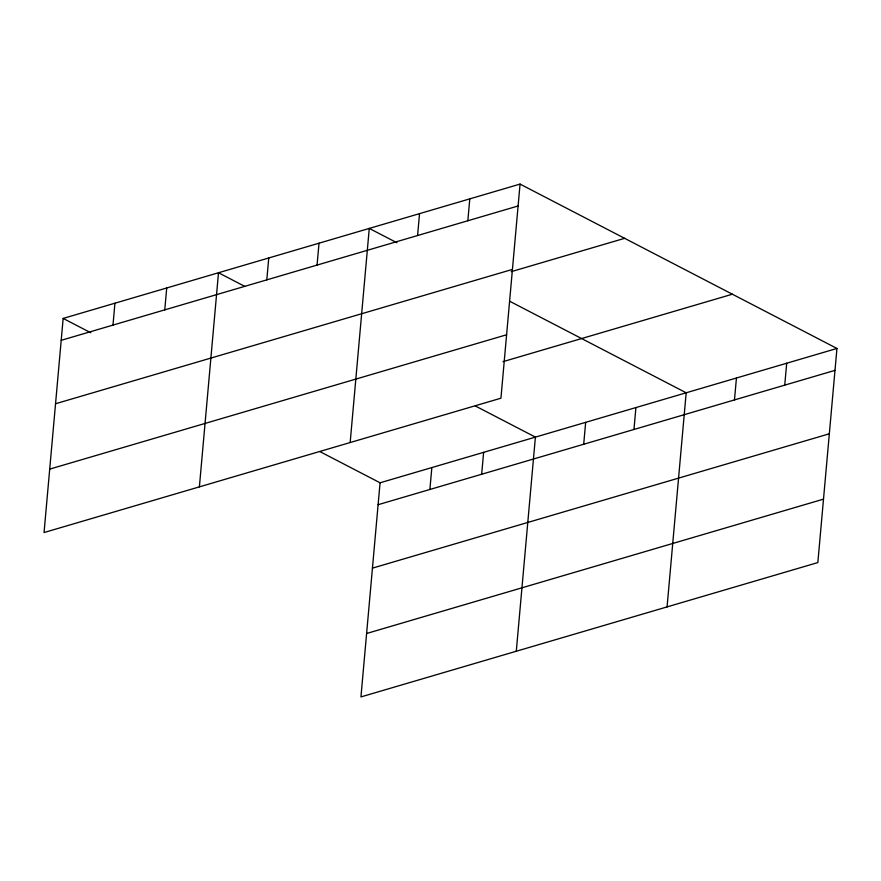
<?xml version="1.0" encoding="UTF-8"?>
<svg xmlns="http://www.w3.org/2000/svg" width="881" height="881" viewBox="0 0 881 881"><rect width="100%" height="100%" fill="white"/><g stroke="black" fill="none" stroke-linecap="round" stroke-linejoin="round"><path stroke-width="1.32" d="M63.157 318.426L44.05 532.542L500.937 398.201L520.054 184.085L63.157 318.426L90.809 332.765M112.988 325.1L114.937 303.196M164.769 309.87L166.718 287.977M199.392 486.863L218.499 272.747L244.951 286.468M266.8 279.872L268.76 257.968M317.061 265.093L319.021 243.189M350.164 442.537L369.271 228.41L396.924 242.749M319.957 451.623L380.063 482.799L360.946 696.915L817.843 562.574L836.95 348.458L520.054 184.085M417.583 235.535L419.532 213.631M429.884 489.473L431.844 467.58M467.833 220.757L469.793 198.853M481.665 474.253L483.625 452.349M516.288 651.246L535.406 437.119L475.3 405.954M583.707 444.244L585.656 422.351M633.968 429.465L635.917 407.573M667.071 606.91L686.178 392.794L509.769 301.291M734.479 399.919L736.439 378.015M784.74 385.14L786.689 363.236M61.207 340.319L518.094 205.978M55.547 403.751L512.434 269.41M511.222 271.667L624.629 238.322M49.71 469.11L506.597 334.769M502.996 361.662L732.375 294.21M380.063 482.799L836.95 348.458M378.103 504.703L835.001 370.361M372.443 568.135L829.329 433.793M366.617 633.494L823.504 499.142"/></g></svg>
